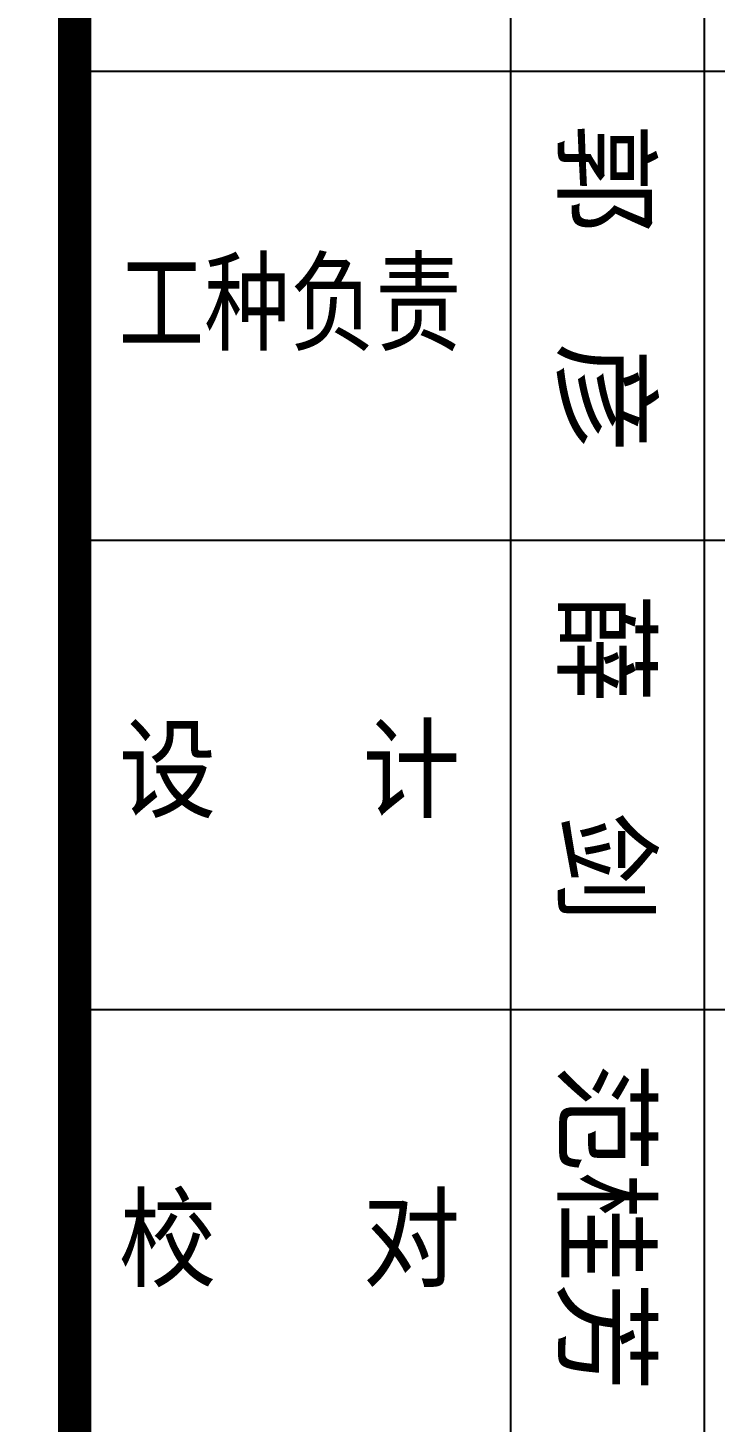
# Model space of a CAD drawing. Extents: x 1117549 to 1295333, y -232649 to -190649.
# Drawn here: x 1202812 to 1204276, y -227493 to -224522 of the extents above; entities that cross this region are included whole.
import ezdxf

# ---------------------------------------------------------------- set-up
doc = ezdxf.new("R2010")
doc.units = 0
doc.header["$LTSCALE"] = 1000
doc.header["$MEASUREMENT"] = 0
doc.layers.get('0').update_dxf_attribs({"linetype": 'CONTINUOUS'})
doc.layers.add('hz', color=254, linetype='CONTINUOUS', lineweight=0)
doc.styles.add('TUQIAN', font='SIMHEI.TTF', dxfattribs={"width": 1.2})
doc.styles.add('TUQIAN2', font='SIMHEI.TTF', dxfattribs={"width": 1.2})

# ---------------------------------------------------------------- blocks, each defined once
blk = doc.blocks.new('euiop[]')
for p, q in [((595616.244, 25838.118), (595616.244, 25768.032)), ((595620.373, 25838.118), (595620.373, 25768.032)), ((595606.947, 25818.093), (595635.553, 25818.093)), ((595606.947, 25808.081), (595635.553, 25808.081)), ((595606.947, 25798.069), (595635.553, 25798.069))]:
    blk.add_line(p, q)
at = {"const_width": 0.715}
blk.add_lwpolyline([(595606.947, 25838.118), (595635.553, 25838.118), (595635.553, 25768.032), (595606.947, 25768.032)], close=True, dxfattribs=at)
at = {"layer": 'hz', "linetype": 'ByBlock', "ltscale": 0.005}
blk.add_lwpolyline([(595058.553, 25742.644), (595058.553, 26153.144), (595606.947, 26153.144), (595606.947, 25742.644)], close=True, dxfattribs=at)
at = {"style": 'TUQIAN2'}
for s, p in [('郭  彦', (595617.424, 25816.967)), ('薛  剑', (595617.424, 25806.955)), ('范桂芳', (595617.424, 25796.943))]:
    blk.add_text(s, height=1.7164, rotation=270, dxfattribs=at).set_placement(p)
at = {"style": 'TUQIAN'}
for s, width, p in [('工种负责', 0.78, (595607.886, 25812.306)), ('设   计', 0.89, (595607.886, 25802.344)), ('校   对  ', 0.89, (595607.886, 25792.332))]:
    blk.add_text(s, height=1.7164, dxfattribs=dict(at, width=width)).set_placement(p)

msp = doc.modelspace()

# ---------------------------------------------------------------- block references
at = {"linetype": 'ByBlock', "xscale": 99.88109257840551, "yscale": 99.88109257817268, "zscale": 99.88109257820747}
msp.add_blockref('euiop[]', (-58286961, -2803353.1), dxfattribs=at)

doc.saveas('drawing.dxf')
